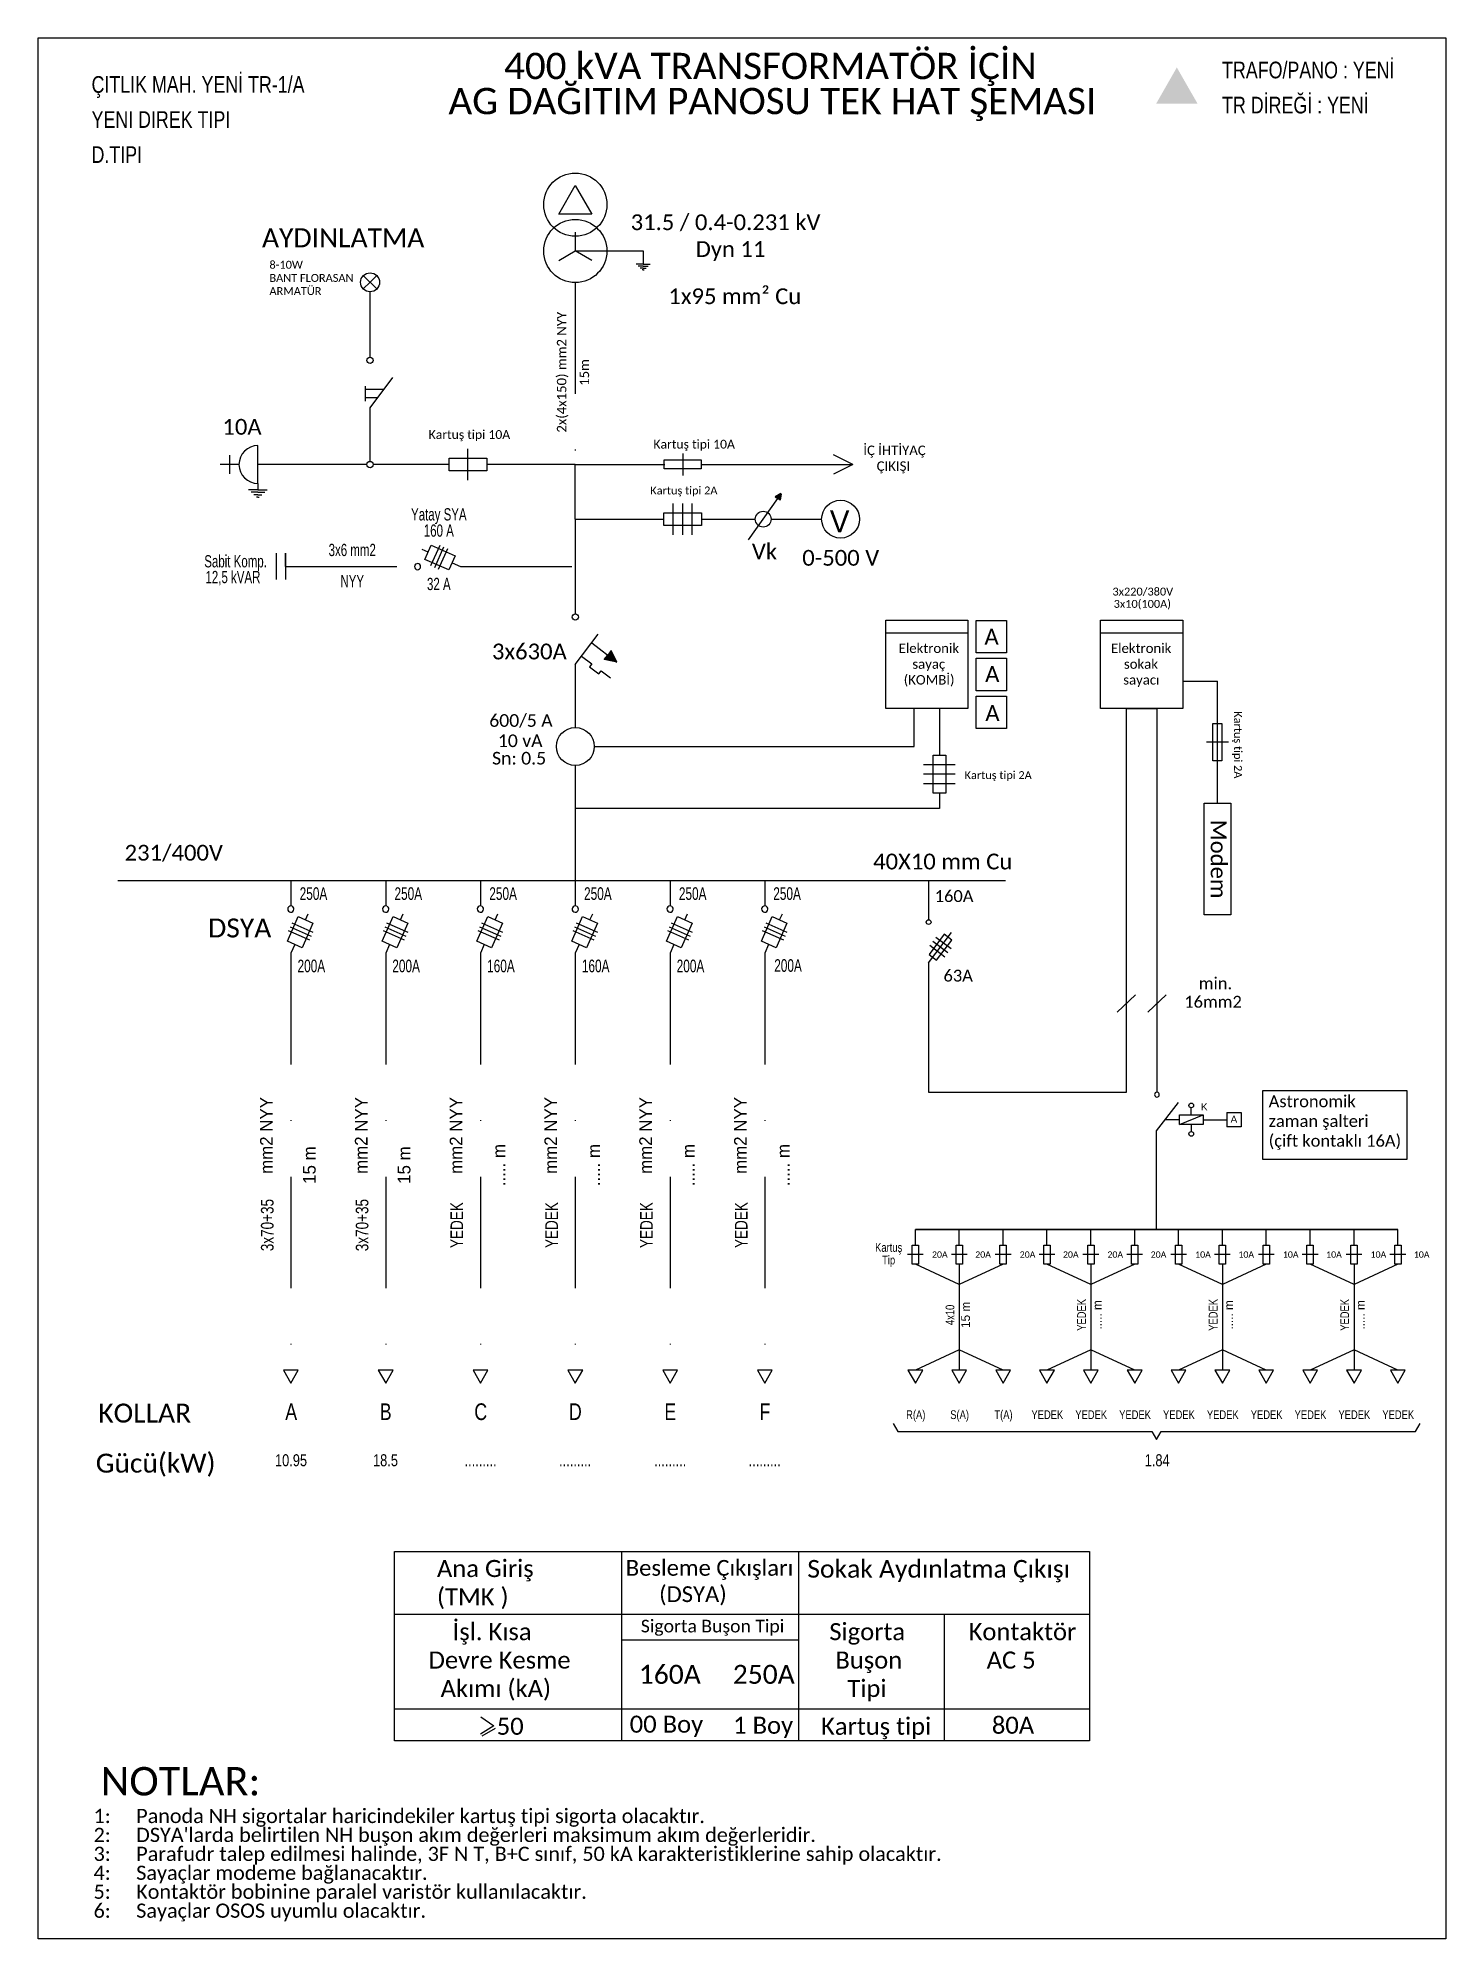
# Model space of a CAD drawing. Header units: millimetres. Extents: x -244 to -83, y 22 to 239.
import ezdxf
from ezdxf.enums import TextEntityAlignment as Align

# ---------------------------------------------------------------- set-up
doc = ezdxf.new("R2010")
doc.units = ezdxf.units.MM
doc.linetypes.add('DASHDOT', pattern=[25.4, 12.7, -6.35, 0, -6.35])
doc.styles.get("Standard").update_dxf_attribs({"font": 'T_ROMANS'})

msp = doc.modelspace()

# ---------------------------------------------------------------- linework, layer by layer
at = {"lineweight": 25}
for p, q in [((-184.54, 218.43), (-182.67, 221.67)), ((-182.67, 221.67), (-180.8, 218.43)), ((-180.8, 218.43), (-184.54, 218.43)), ((-182.67, 216.38), (-182.67, 214.22)), ((-184.54, 213.14), (-182.67, 214.22)), ((-180.8, 213.14), (-182.67, 214.22)), ((-182.67, 214.22), (-174.94, 214.22)), ((-174.94, 212.71), (-175.75, 212.71)), ((-174.94, 212.5), (-175.52, 212.5)), ((-174.94, 214.22), (-174.94, 212.71)), ((-174.94, 212.71), (-174.13, 212.71)), ((-174.94, 212.71), (-174.13, 212.71)), ((-174.94, 212.5), (-174.36, 212.5)), ((-205.31, 209.89), (-206.84, 211.41)), ((-206.07, 210.65), (-206.84, 209.89)), ((-206.07, 210.65), (-205.31, 211.41)), ((-174.94, 212.28), (-175.29, 212.28)), ((-174.94, 212.07), (-175.06, 212.07)), ((-174.94, 212.28), (-174.59, 212.28)), ((-174.94, 212.07), (-174.82, 212.07)), ((-206.07, 202.11), (-206.07, 209.57)), ((-206.07, 196.35), (-203.46, 199.79)), ((-206.63, 198.82), (-206.63, 197.09)), ((-204.5, 198.42), (-206.63, 198.42)), ((-205.22, 197.47), (-206.63, 197.47)), ((-206.07, 190.23), (-206.07, 196.35)), ((-222.09, 190.95), (-222.09, 188.79)), ((-218.85, 187.71), (-218.85, 192.03)), ((-194.91, 188.07), (-194.91, 191.67)), ((-221.01, 189.87), (-223.17, 189.87)), ((-206.43, 189.87), (-218.85, 189.87)), ((-197.07, 189.87), (-205.71, 189.87)), ((-197.07, 189.15), (-197.07, 190.59)), ((-197.07, 190.59), (-192.75, 190.59)), ((-192.75, 189.15), (-197.07, 189.15)), ((-194.91, 189.15), (-194.91, 190.59)), ((-192.75, 190.59), (-192.75, 189.15)), ((-182.67, 189.87), (-192.75, 189.87)), ((-182.67, 183.64), (-182.67, 189.87)), ((-218.85, 187), (-219.93, 187)), ((-218.85, 186.72), (-219.62, 186.72)), ((-218.85, 187.71), (-218.85, 187)), ((-218.85, 187), (-217.78, 187)), ((-218.85, 187), (-217.78, 187)), ((-218.85, 186.72), (-218.08, 186.72)), ((-159.25, 186.55), (-159.88, 186.19)), ((-159.2, 186.51), (-159.32, 185.8)), ((-218.85, 186.43), (-219.32, 186.43)), ((-218.85, 186.14), (-219.01, 186.14)), ((-218.85, 186.43), (-218.39, 186.43)), ((-218.85, 186.14), (-218.7, 186.14)), ((-172.59, 182.92), (-172.59, 184.36)), ((-172.59, 184.36), (-168.27, 184.36)), ((-171.51, 181.84), (-171.51, 185.44)), ((-170.43, 181.84), (-170.43, 185.44)), ((-170.43, 182.92), (-170.43, 184.36)), ((-169.35, 181.84), (-169.35, 185.44)), ((-168.27, 184.36), (-168.27, 182.92)), ((-162.91, 181.28), (-159.6, 185.99)), ((-159.88, 186.19), (-159.6, 185.99)), ((-159.32, 185.8), (-159.6, 185.99)), ((-182.67, 183.64), (-172.59, 183.64)), ((-168.27, 182.92), (-172.59, 182.92)), ((-168.27, 183.64), (-162.15, 183.64)), ((-160.35, 183.64), (-154.59, 183.64)), ((-147.28, 172.12), (-137.92, 172.12)), ((-147.28, 162.04), (-147.28, 172.12)), ((-137.92, 172.12), (-137.92, 162.04)), ((-122.79, 172.12), (-113.43, 172.12)), ((-122.79, 162.04), (-122.79, 172.12)), ((-113.43, 172.12), (-113.43, 162.04)), ((-182.67, 167.08), (-180.06, 170.51)), ((-180.8, 169.54), (-177.94, 167.35)), ((-147.28, 170.68), (-137.92, 170.68)), ((-122.79, 170.68), (-113.43, 170.68)), ((-181.95, 168.03), (-180.78, 167.14)), ((-180.78, 167.14), (-181.04, 166.81)), ((-179.37, 167.63), (-178.98, 168.14)), ((-177.94, 167.35), (-179.37, 167.63)), ((-178.58, 168.66), (-178.98, 168.14)), ((-177.94, 167.35), (-178.58, 168.66)), ((-181.04, 166.81), (-179.98, 166.01)), ((-179.98, 166.01), (-179.73, 166.34)), ((-179.73, 166.34), (-178.67, 165.53)), ((-137.92, 162.04), (-147.28, 162.04)), ((-144.04, 157.72), (-144.04, 162.04)), ((-141.16, 162.04), (-141.16, 156.71)), ((-113.43, 162.04), (-122.79, 162.04)), ((-141.88, 152.39), (-141.88, 156.71)), ((-141.88, 156.71), (-140.44, 156.71)), ((-140.44, 156.71), (-140.44, 152.39)), ((-139.36, 155.63), (-142.96, 155.63)), ((-139.36, 154.55), (-142.96, 154.55)), ((-140.44, 154.55), (-141.88, 154.55)), ((-139.36, 153.47), (-142.96, 153.47)), ((-140.44, 152.39), (-141.88, 152.39)), ((-141.16, 152.39), (-141.16, 150.64)), ((-141.16, 150.64), (-182.67, 150.64)), ((-215.09, 142.42), (-215.09, 139.54)), ((-215.09, 142.42), (-215.09, 139.54)), ((-204.29, 142.42), (-204.29, 139.54)), ((-204.29, 142.42), (-204.29, 139.54)), ((-193.48, 142.42), (-193.48, 139.54)), ((-193.48, 142.42), (-193.48, 139.54)), ((-182.67, 142.42), (-182.67, 139.54)), ((-182.67, 142.42), (-182.67, 139.54)), ((-171.87, 142.42), (-171.87, 139.54)), ((-171.87, 142.42), (-171.87, 139.54)), ((-161.06, 142.42), (-161.06, 139.54)), ((-161.06, 142.42), (-161.06, 139.54)), ((-142.39, 142.42), (-142.39, 137.96)), ((-215.39, 136.72), (-212.98, 135.65)), ((-215.19, 137.17), (-212.78, 136.1)), ((-214.99, 137.62), (-212.58, 136.55)), ((-213.42, 137.95), (-213.11, 138.65)), ((-204.59, 136.72), (-202.18, 135.65)), ((-204.39, 137.17), (-201.98, 136.1)), ((-204.18, 137.62), (-201.77, 136.55)), ((-202.61, 137.95), (-202.3, 138.65)), ((-193.78, 136.72), (-191.37, 135.65)), ((-193.58, 137.17), (-191.17, 136.1)), ((-193.38, 137.62), (-190.97, 136.55)), ((-191.81, 137.95), (-191.49, 138.65)), ((-182.97, 136.72), (-180.56, 135.65)), ((-182.77, 137.17), (-180.36, 136.1)), ((-182.57, 137.62), (-180.16, 136.55)), ((-181, 137.95), (-180.69, 138.65)), ((-172.17, 136.72), (-169.76, 135.65)), ((-171.97, 137.17), (-169.56, 136.1)), ((-171.76, 137.62), (-169.35, 136.55)), ((-170.19, 137.95), (-169.88, 138.65)), ((-161.36, 136.72), (-158.95, 135.65)), ((-161.16, 137.17), (-158.75, 136.1)), ((-160.96, 137.62), (-158.55, 136.55)), ((-159.39, 137.95), (-159.07, 138.65)), ((-214.66, 135.13), (-215.09, 134.16)), ((-203.85, 135.13), (-204.29, 134.16)), ((-193.05, 135.13), (-193.48, 134.16)), ((-182.24, 135.13), (-182.67, 134.16)), ((-171.43, 135.13), (-171.87, 134.16)), ((-160.63, 135.13), (-161.06, 134.16)), ((-142.39, 133.06), (-139.77, 136.5)), ((-140.61, 136.3), (-142.35, 134.01)), ((-140.54, 133.71), (-142.26, 135.02)), ((-140.19, 134.17), (-141.91, 135.48)), ((-139.84, 134.63), (-141.56, 135.94)), ((-141.49, 133.35), (-139.75, 135.64)), ((-139.75, 135.64), (-140.61, 136.3)), ((-142.35, 134.01), (-141.49, 133.35)), ((-116.4, 113.87), (-113.9, 117.12)), ((-113.8, 115.16), (-115.42, 115.16)), ((-113.8, 115.7), (-111.1, 115.7)), ((-113.8, 114.62), (-113.8, 115.7)), ((-113.8, 114.62), (-111.1, 115.7)), ((-112.45, 115.7), (-112.45, 116.51)), ((-111.1, 115.7), (-111.1, 114.62)), ((-111.1, 115.16), (-108.4, 115.16)), ((-108.4, 115.97), (-106.78, 115.97)), ((-108.4, 115.97), (-108.4, 114.35)), ((-106.78, 115.97), (-106.78, 114.35)), ((-116.4, 102.64, 0.31), (-116.4, 113.87)), ((-111.1, 114.62), (-113.8, 114.62)), ((-112.45, 114.62), (-112.45, 113.81)), ((-106.78, 114.35), (-108.4, 114.35)), ((-143.9, 100.85, 0.31), (-143.9, 102.64, 0.31)), ((-138.9, 102.64, 0.31), (-143.9, 102.64, 0.31)), ((-133.9, 102.64, 0.31), (-138.9, 102.64, 0.31)), ((-138.9, 100.85, 0.31), (-138.9, 102.64, 0.31)), ((-128.9, 102.64, 0.31), (-133.9, 102.64, 0.31)), ((-133.9, 100.85, 0.31), (-133.9, 102.64, 0.31)), ((-123.9, 102.64, 0.31), (-128.9, 102.64, 0.31)), ((-128.9, 100.85, 0.31), (-128.9, 102.64, 0.31)), ((-123.9, 100.85, 0.31), (-123.9, 102.64, 0.31)), ((-118.9, 102.64, 0.31), (-123.9, 102.64, 0.31)), ((-113.9, 102.64, 0.31), (-118.9, 102.64, 0.31)), ((-118.9, 100.85, 0.31), (-118.9, 102.64, 0.31)), ((-108.9, 102.64, 0.31), (-113.9, 102.64, 0.31)), ((-113.9, 100.85, 0.31), (-113.9, 102.64, 0.31)), ((-103.9, 102.64, 0.31), (-108.9, 102.64, 0.31)), ((-108.9, 100.85, 0.31), (-108.9, 102.64, 0.31)), ((-103.9, 100.85, 0.31), (-103.9, 102.64, 0.31)), ((-98.9, 102.64, 0.31), (-103.9, 102.64, 0.31)), ((-93.9, 102.64, 0.31), (-98.9, 102.64, 0.31)), ((-98.9, 100.85, 0.31), (-98.9, 102.64, 0.31)), ((-88.9, 102.64, 0.31), (-93.9, 102.64, 0.31)), ((-93.9, 100.85, 0.31), (-93.9, 102.64, 0.31)), ((-88.9, 100.85, 0.31), (-88.9, 102.64, 0.31)), ((-143, 99.77, 0.31), (-144.8, 99.77, 0.31)), ((-144.26, 98.69, 0.31), (-144.26, 100.85, 0.31)), ((-144.26, 100.85, 0.31), (-143.54, 100.85, 0.31)), ((-143.54, 99.77, 0.31), (-144.26, 99.77, 0.31)), ((-143.54, 100.85, 0.31), (-143.54, 98.69, 0.31)), ((-138, 99.77, 0.31), (-139.8, 99.77, 0.31)), ((-139.26, 98.69, 0.31), (-139.26, 100.85, 0.31)), ((-139.26, 100.85, 0.31), (-138.54, 100.85, 0.31)), ((-138.54, 99.77, 0.31), (-139.26, 99.77, 0.31)), ((-138.54, 100.85, 0.31), (-138.54, 98.69, 0.31)), ((-133, 99.77, 0.31), (-134.8, 99.77, 0.31)), ((-134.26, 98.69, 0.31), (-134.26, 100.85, 0.31)), ((-134.26, 100.85, 0.31), (-133.54, 100.85, 0.31)), ((-133.54, 99.77, 0.31), (-134.26, 99.77, 0.31)), ((-133.54, 100.85, 0.31), (-133.54, 98.69, 0.31)), ((-128, 99.77, 0.31), (-129.8, 99.77, 0.31)), ((-129.26, 98.69, 0.31), (-129.26, 100.85, 0.31)), ((-129.26, 100.85, 0.31), (-128.54, 100.85, 0.31)), ((-128.54, 99.77, 0.31), (-129.26, 99.77, 0.31)), ((-128.54, 100.85, 0.31), (-128.54, 98.69, 0.31)), ((-123, 99.77, 0.31), (-124.8, 99.77, 0.31)), ((-124.26, 98.69, 0.31), (-124.26, 100.85, 0.31)), ((-124.26, 100.85, 0.31), (-123.54, 100.85, 0.31)), ((-123.54, 99.77, 0.31), (-124.26, 99.77, 0.31)), ((-123.54, 100.85, 0.31), (-123.54, 98.69, 0.31)), ((-118, 99.77, 0.31), (-119.8, 99.77, 0.31)), ((-119.26, 98.69, 0.31), (-119.26, 100.85, 0.31)), ((-119.26, 100.85, 0.31), (-118.54, 100.85, 0.31)), ((-118.54, 99.77, 0.31), (-119.26, 99.77, 0.31)), ((-118.54, 100.85, 0.31), (-118.54, 98.69, 0.31)), ((-113, 99.77, 0.31), (-114.8, 99.77, 0.31)), ((-114.26, 98.69, 0.31), (-114.26, 100.85, 0.31)), ((-114.26, 100.85, 0.31), (-113.54, 100.85, 0.31)), ((-113.54, 99.77, 0.31), (-114.26, 99.77, 0.31)), ((-113.54, 100.85, 0.31), (-113.54, 98.69, 0.31)), ((-108, 99.77, 0.31), (-109.8, 99.77, 0.31)), ((-109.26, 98.69, 0.31), (-109.26, 100.85, 0.31)), ((-109.26, 100.85, 0.31), (-108.54, 100.85, 0.31)), ((-108.54, 99.77, 0.31), (-109.26, 99.77, 0.31)), ((-108.54, 100.85, 0.31), (-108.54, 98.69, 0.31)), ((-103, 99.77, 0.31), (-104.8, 99.77, 0.31)), ((-104.26, 98.69, 0.31), (-104.26, 100.85, 0.31)), ((-104.26, 100.85, 0.31), (-103.54, 100.85, 0.31)), ((-103.54, 99.77, 0.31), (-104.26, 99.77, 0.31)), ((-103.54, 100.85, 0.31), (-103.54, 98.69, 0.31)), ((-98, 99.77, 0.31), (-99.8, 99.77, 0.31)), ((-99.26, 98.69, 0.31), (-99.26, 100.85, 0.31)), ((-99.26, 100.85, 0.31), (-98.54, 100.85, 0.31)), ((-98.54, 99.77, 0.31), (-99.26, 99.77, 0.31)), ((-98.54, 100.85, 0.31), (-98.54, 98.69, 0.31)), ((-93, 99.77, 0.31), (-94.8, 99.77, 0.31)), ((-94.26, 98.69, 0.31), (-94.26, 100.85, 0.31)), ((-94.26, 100.85, 0.31), (-93.54, 100.85, 0.31)), ((-93.54, 99.77, 0.31), (-94.26, 99.77, 0.31)), ((-93.54, 100.85, 0.31), (-93.54, 98.69, 0.31)), ((-88, 99.77, 0.31), (-89.8, 99.77, 0.31)), ((-89.26, 98.69, 0.31), (-89.26, 100.85, 0.31)), ((-89.26, 100.85, 0.31), (-88.54, 100.85, 0.31)), ((-88.54, 99.77, 0.31), (-89.26, 99.77, 0.31)), ((-88.54, 100.85, 0.31), (-88.54, 98.69, 0.31)), ((-143.54, 98.69, 0.31), (-144.26, 98.69, 0.31)), ((-138.54, 98.69, 0.31), (-139.26, 98.69, 0.31)), ((-133.54, 98.69, 0.31), (-134.26, 98.69, 0.31)), ((-128.54, 98.69, 0.31), (-129.26, 98.69, 0.31)), ((-123.54, 98.69, 0.31), (-124.26, 98.69, 0.31)), ((-118.54, 98.69, 0.31), (-119.26, 98.69, 0.31)), ((-113.54, 98.69, 0.31), (-114.26, 98.69, 0.31)), ((-108.54, 98.69, 0.31), (-109.26, 98.69, 0.31)), ((-103.54, 98.69, 0.31), (-104.26, 98.69, 0.31)), ((-98.54, 98.69, 0.31), (-99.26, 98.69, 0.31)), ((-93.54, 98.69, 0.31), (-94.26, 98.69, 0.31)), ((-88.54, 98.69, 0.31), (-89.26, 98.69, 0.31)), ((-203.27, 65.92), (-124.07, 65.92)), ((-203.27, 44.32), (-203.27, 65.92)), ((-177.35, 44.32), (-177.35, 65.92)), ((-157.19, 44.32), (-157.19, 65.92)), ((-124.07, 65.92), (-124.07, 44.32)), ((-124.07, 58.72), (-203.27, 58.72)), ((-140.63, 58.72), (-140.63, 44.32)), ((-124.07, 47.92), (-203.27, 47.92)), ((-191.95, 46.02), (-193.49, 45.1)), ((-193.44, 47.05), (-191.95, 46.02)), ((-191.79, 45.75), (-193.34, 44.84)), ((-124.07, 44.32), (-203.27, 44.32))]:
    msp.add_line(p, q, dxfattribs=at)
at = {"linetype": 'DASHDOT', "lineweight": 25}
for p, q in [((-182.67, 210.62), (-182.67, 189.87)), ((-215.09, 134.16), (-215.09, 86.59, -0.81)), ((-204.29, 134.16), (-204.29, 86.59, -0.81)), ((-193.48, 134.16), (-193.48, 86.59, -0.81)), ((-182.67, 134.16), (-182.67, 86.59, -0.81)), ((-171.87, 134.16), (-171.87, 86.59, -0.81)), ((-161.06, 134.16), (-161.06, 86.59, -0.81)), ((-138.9, 98.69, 0.31), (-138.9, 86.59, 0.31)), ((-123.9, 98.69, 0.31), (-123.9, 86.59, 0.31)), ((-108.9, 98.69, 0.31), (-108.9, 86.59, 0.31)), ((-93.9, 98.69, 0.31), (-93.9, 86.59, 0.31))]:
    msp.add_line(p, q, dxfattribs=at)
at = {"lineweight": 25, "ltscale": 15}
for p, q in [((-170.43, 191.12), (-170.43, 188.63)), ((-108.22, 158.21), (-110.71, 158.21)), ((-120.9, 127.43), (-118.8, 129.38)), ((-117.41, 127.43), (-115.32, 129.38)), ((-177.35, 55.86), (-157.19, 55.83))]:
    msp.add_line(p, q, dxfattribs=at)
at = {"lineweight": 25, "ltscale": 5}
for p, q in [((-182.67, 183.64), (-182.67, 172.84)), ((-182.67, 167.08), (-182.67, 159.88)), ((-182.67, 155.56), (-182.67, 142.42)), ((-234.82, 142.42), (-133.64, 142.42))]:
    msp.add_line(p, q, dxfattribs=at)
at = {"color": 1, "lineweight": 25}
for p, q in [((-199.46, 179.87), (-200.14, 180.17)), ((-199.14, 178.34), (-198.09, 180.68)), ((-198.7, 178.14), (-197.65, 180.49)), ((-198.26, 177.95), (-197.21, 180.29)), ((-216.78, 179.75), (-216.78, 178.25)), ((-216.78, 178.25), (-216.78, 176.75)), ((-215.72, 178.25), (-215.72, 179.75)), ((-215.72, 179.75), (-215.72, 178.25)), ((-215.72, 178.25), (-215.72, 176.75)), ((-196.72, 178.66), (-195.77, 178.24))]:
    msp.add_line(p, q, dxfattribs=at)
at = {"color": 1, "linetype": 'DASHDOT', "lineweight": 25}
for p, q in [((-215.72, 178.25), (-201.1, 178.25)), ((-195.77, 178.24), (-182.67, 178.24))]:
    msp.add_line(p, q, dxfattribs=at)
for p, q in [((-109.46, 151.26), (-109.47, 165.16)), ((-119.85, 162.04), (-116.37, 162.04))]:
    msp.add_line(p, q)
at = {"lineweight": 25}
msp.add_lwpolyline([(-243.92, 238.51), (-83.42, 238.51), (-83.42, 21.73), (-243.92, 21.73), (-243.92, 238.51)], dxfattribs=at)
at = {"lineweight": 25, "ltscale": 15}
for points in [[(-151.03, 189.87), (-153.25, 190.96)], [(-182.67, 189.87), (-172.48, 189.88)], [(-168.31, 189.87), (-151.03, 189.87)], [(-151.03, 189.87), (-153.25, 188.78)], [(-113.43, 165.16), (-109.47, 165.16)]]:
    msp.add_lwpolyline(points, dxfattribs=at)
for points in [[(-172.56, 190.39), (-168.31, 190.39), (-168.31, 189.37), (-172.56, 189.37)], [(-136.98, 172.1), (-133.53, 172.1), (-133.53, 168.39), (-136.98, 168.39)], [(-136.98, 167.78), (-133.53, 167.78), (-133.53, 164.07), (-136.98, 164.07)], [(-136.98, 163.46), (-133.53, 163.46), (-133.53, 159.75), (-136.98, 159.75)], [(-108.95, 160.33), (-108.95, 156.09), (-109.98, 156.09), (-109.98, 160.33)], [(-107.93, 151.26), (-107.93, 138.53), (-111, 138.53), (-111, 151.26)]]:
    msp.add_lwpolyline(points, close=True, dxfattribs=at)
at = {"color": 1, "lineweight": 25, "flags": 128}
msp.add_lwpolyline([(-199.82, 179.05), (-199.1, 180.68), (-196.35, 179.47), (-197.08, 177.85)], close=True, dxfattribs=at)
for points in [[(-180.51, 157.72), (-144.04, 157.72), (-144.04, 162.04)], [(-142.39, 133.06), (-142.39, 118.28), (-119.85, 118.28), (-119.85, 162.04), (-119.85, 162.04), (-119.85, 162.04)], [(-116.37, 162.04), (-116.37, 162.04), (-116.37, 162.04), (-116.37, 118.28)]]:
    msp.add_lwpolyline(points)
at = {"lineweight": 25, "flags": 128}
for points in [[(-214.26, 138.33), (-212.58, 137.58), (-213.82, 134.76), (-215.5, 135.51)], [(-203.45, 138.33), (-201.78, 137.58), (-203.02, 134.76), (-204.69, 135.51)], [(-192.64, 138.33), (-190.97, 137.58), (-192.21, 134.76), (-193.88, 135.51)], [(-181.84, 138.33), (-180.16, 137.58), (-181.4, 134.76), (-183.08, 135.51)], [(-171.03, 138.33), (-169.36, 137.58), (-170.6, 134.76), (-172.27, 135.51)], [(-160.22, 138.33), (-158.55, 137.58), (-159.79, 134.76), (-161.46, 135.51)]]:
    msp.add_lwpolyline(points, close=True, dxfattribs=at)
at = {"lineweight": 25, "ltscale": 15, "elevation": -0.31}
msp.add_lwpolyline([(-104.31, 118.47), (-87.89, 118.47), (-87.89, 110.6), (-104.31, 110.6)], close=True, dxfattribs=at)
at = {"lineweight": 25}
for points, elevation in [([(-143.9, 102.64), (-88.9, 102.64)], 0.31), ([(-146.43, 80.53), (-145.9, 79.61), (-116.93, 79.61), (-116.4, 78.68), (-115.87, 79.61), (-86.9, 79.61), (-86.37, 80.53)], 0.48)]:
    msp.add_lwpolyline(points, dxfattribs=dict(at, elevation=elevation))
at = {"linetype": 'DASHDOT', "lineweight": 25, "elevation": 0.31}
for points in [[(-133.9, 98.69), (-138.9, 96.37), (-143.9, 98.69)], [(-118.9, 98.69), (-123.9, 96.37), (-128.9, 98.69)], [(-103.9, 98.69), (-108.9, 96.37), (-113.9, 98.69)], [(-88.9, 98.69), (-93.9, 96.37), (-98.9, 98.69)], [(-133.9, 86.59), (-138.9, 88.9), (-143.9, 86.59)], [(-118.9, 86.59), (-123.9, 88.9), (-128.9, 86.59)], [(-103.9, 86.59), (-108.9, 88.9), (-113.9, 86.59)], [(-88.9, 86.59), (-93.9, 88.9), (-98.9, 86.59)]]:
    msp.add_lwpolyline(points, dxfattribs=at)
at = {"lineweight": 25, "flags": 128}
for points, elevation in [([(-215.09, 85.12), (-214.25, 86.59), (-215.94, 86.59)], -0.81), ([(-204.29, 85.12), (-203.44, 86.59), (-205.13, 86.59)], -0.81), ([(-193.48, 85.12), (-192.64, 86.59), (-194.33, 86.59)], -0.81), ([(-182.67, 85.12), (-181.83, 86.59), (-183.52, 86.59)], -0.81), ([(-171.87, 85.12), (-171.02, 86.59), (-172.71, 86.59)], -0.81), ([(-161.06, 85.12), (-160.22, 86.59), (-161.91, 86.59)], -0.81), ([(-143.9, 85.12), (-143.06, 86.59), (-144.75, 86.59)], 0.31), ([(-138.9, 85.12), (-138.06, 86.59), (-139.75, 86.59)], 0.31), ([(-133.9, 85.12), (-133.06, 86.59), (-134.75, 86.59)], 0.31), ([(-128.9, 85.12), (-128.06, 86.59), (-129.75, 86.59)], 0.31), ([(-123.9, 85.12), (-123.06, 86.59), (-124.75, 86.59)], 0.31), ([(-118.9, 85.12), (-118.06, 86.59), (-119.75, 86.59)], 0.31), ([(-113.9, 85.12), (-113.06, 86.59), (-114.75, 86.59)], 0.31), ([(-108.9, 85.12), (-108.06, 86.59), (-109.75, 86.59)], 0.31), ([(-103.9, 85.12), (-103.06, 86.59), (-104.75, 86.59)], 0.31), ([(-98.9, 85.12), (-98.06, 86.59), (-99.75, 86.59)], 0.31), ([(-93.9, 85.12), (-93.06, 86.59), (-94.75, 86.59)], 0.31), ([(-88.9, 85.12), (-88.06, 86.59), (-89.75, 86.59)], 0.31)]:
    msp.add_lwpolyline(points, close=True, dxfattribs=dict(at, elevation=elevation))
at = {"color": 7, "lineweight": 25}
for centre, radius in [((-182.67, 219.51), 3.6), ((-182.67, 214.22), 3.6), ((-206.07, 210.65), 1.08), ((-206.07, 201.75), 0.36), ((-206.07, 189.87), 0.36), ((-161.25, 183.64), 0.9), ((-152.43, 183.64), 2.16), ((-182.67, 172.48), 0.36), ((-182.67, 157.72), 2.16), ((-142.39, 137.69), 0.27), ((-112.45, 116.78), 0.27), ((-112.45, 113.54), 0.27)]:
    msp.add_circle(centre, radius, dxfattribs=at)
at = {"lineweight": 25}
for centre, radius, start, end in [((-218.85, 189.87), 2.16, 90, 270), ((-215.1, 139.18), 0.36, 66.5127, 61.6813), ((-204.29, 139.18), 0.36, 66.5127, 61.6813), ((-193.49, 139.18), 0.36, 66.5127, 61.6813), ((-182.68, 139.18), 0.36, 66.5127, 61.6813), ((-171.87, 139.18), 0.36, 66.5127, 61.6813), ((-161.07, 139.18), 0.36, 66.5127, 61.6813), ((-116.37, 118.01), 0.27, 90, 84.227)]:
    msp.add_arc(centre, radius, start, end, dxfattribs=at)
at = {"color": 1, "lineweight": 25}
msp.add_arc((-200.65, 178.23), 0.35, 156.5127, 151.6813, dxfattribs=at)
at = {"color": 5}
msp.add_solid([(-114.1, 235.15), (-116.45, 231.03), (-111.74, 231.03)], dxfattribs=at)
at = {"lineweight": 25}
for points in [[(-159.6, 185.99), (-159.88, 186.19), (-159.19, 186.58)], [(-159.6, 185.99), (-159.32, 185.8), (-159.19, 186.58)], [(-178.98, 168.14), (-179.37, 167.63), (-177.94, 167.35)], [(-178.98, 168.14), (-178.58, 168.66), (-177.94, 167.35)]]:
    msp.add_solid(points, dxfattribs=at)

# ---------------------------------------------------------------- texts
at = {"linetype": 'ByBlock', "width": 0.8}
for s, p in [('TRAFO/PANO : YENİ', (-108.94, 233.91)), ('ÇITLIK MAH. YENİ TR-1/A', (-237.82, 232.26)), ('TR DİREĞİ : YENİ', (-108.94, 229.91)), ('YENI DIREK TIPI', (-237.82, 228.26)), ('D.TIPI', (-237.82, 224.26))]:
    msp.add_text(s, height=1.9, dxfattribs=at).set_placement(p)
at = {"color": 1, "linetype": 'ByBlock', "lineweight": 25, "width": 0.7}
for s, height, p in [('Yatay SYA', 1.4, (-198.23, 183.49, -1.4)), ('160 A', 1.4, (-198.23, 181.64, -1.4)), ('3x6 mm2', 1.4, (-208.1, 179.43, -2.8)), ('Sabit Komp.', 1.4, (-221.4, 178.14)), ('12,5 kVAR', 1.4, (-221.7, 176.34)), ('NYY', 1.4, (-208.1, 175.88, -2.8)), ('32 A', 1.4, (-198.23, 175.55, -1.4)), ('250A', 1.44, (-212.52, 140.22, -1.44)), ('250A', 1.44, (-201.71, 140.22, -1.44)), ('250A', 1.44, (-190.9, 140.22, -1.44)), ('250A', 1.44, (-180.1, 140.22, -1.44)), ('250A', 1.44, (-169.29, 140.22, -1.44)), ('250A', 1.44, (-158.53, 140.22, -1.44)), ('200A', 1.44, (-212.76, 131.97, -1.44)), ('200A', 1.44, (-201.96, 131.97, -1.44)), ('160A', 1.44, (-191.15, 131.97, -1.44)), ('160A', 1.44, (-180.35, 131.97, -1.44)), ('200A', 1.44, (-169.54, 131.97, -1.44)), ('200A', 1.44, (-158.42, 132.02, -1.44))]:
    msp.add_text(s, height=height, dxfattribs=at).set_placement(p, align=Align.CENTER)
at = {"linetype": 'ByBlock', "lineweight": 25}
for s, height, p in [('mm2 NYY', 1.44, (-217.17, 113.36, -11.26)), ('mm2 NYY', 1.44, (-206.36, 113.36, -11.26)), ('mm2 NYY', 1.44, (-195.55, 113.36, -11.26)), ('mm2 NYY', 1.44, (-184.75, 113.36, -11.26)), ('mm2 NYY', 1.44, (-173.94, 113.36, -11.26)), ('mm2 NYY', 1.44, (-163.13, 113.36, -11.26)), ('15 m', 1.44, (-212.27, 109.98, -1.44)), ('15 m', 1.44, (-201.47, 109.98, -1.44)), ('..... m', 1.44, (-190.66, 109.98, -1.44)), ('..... m', 1.44, (-179.85, 109.98, -1.44)), ('..... m', 1.44, (-169.05, 109.98, -1.44)), ('..... m', 1.44, (-158.24, 109.98, -1.44)), ('15 m', 1, (-137.68, 92.9, -1.13)), ('..... m', 1, (-122.68, 92.9, -1.13)), ('..... m', 1, (-107.68, 92.9, -1.13)), ('..... m', 1, (-92.68, 92.9, -1.13))]:
    msp.add_text(s, height=height, rotation=90, dxfattribs=at).set_placement(p, align=Align.CENTER)
at = {"linetype": 'ByBlock', "lineweight": 25, "width": 0.8}
for s, height, p in [('3x70+35', 1.44, (-217.07, 103.14, -1.44)), ('3x70+35', 1.44, (-206.26, 103.14, -1.44)), ('YEDEK', 1.44, (-195.46, 103.14, -1.44)), ('YEDEK', 1.44, (-184.65, 103.14, -1.44)), ('YEDEK', 1.44, (-173.84, 103.14, -1.44)), ('YEDEK', 1.44, (-163.04, 103.14, -1.44)), ('4x10', 1, (-139.46, 92.9, -1.13)), ('YEDEK', 1, (-124.46, 92.9, -1.13)), ('YEDEK', 1, (-109.46, 92.9, -1.13)), ('YEDEK', 1, (-94.46, 92.9, -1.13))]:
    msp.add_text(s, height=height, rotation=90, dxfattribs=at).set_placement(p, align=Align.CENTER)
for s, height, p in [('Kartuş', 1, (-146.95, 100.09, -1.13)), ('Tip', 1, (-146.95, 98.66, -1.13)), ('A', 1.9, (-215.06, 80.91, -2.25)), ('B', 1.9, (-204.29, 80.91, -2.25)), ('C', 1.9, (-193.45, 80.91, -2.25)), ('D', 1.9, (-182.67, 80.91, -2.25)), ('E', 1.9, (-171.84, 80.91, -2.25)), ('F', 1.9, (-161.06, 80.91, -2.25)), ('R(A)', 1, (-143.86, 81.02, -1.13)), ('S(A)', 1, (-138.86, 81.02, -1.13)), ('T(A)', 1, (-133.86, 81.02, -1.13)), ('YEDEK', 1, (-128.86, 81.02, -1.13)), ('YEDEK', 1, (-123.86, 81.02, -1.13)), ('YEDEK', 1, (-118.86, 81.02, -1.13)), ('YEDEK', 1, (-113.86, 81.02, -1.13)), ('YEDEK', 1, (-108.86, 81.02, -1.13)), ('YEDEK', 1, (-103.86, 81.02, -1.13)), ('YEDEK', 1, (-98.86, 81.02, -1.13)), ('YEDEK', 1, (-93.86, 81.02, -1.13)), ('YEDEK', 1, (-88.86, 81.02, -1.13)), ('10.95', 1.368, (-215.08, 75.64, -2.25)), ('18.5', 1.368, (-204.31, 75.64, -2.25)), ('1.84', 1.368, (-116.34, 75.64, -1.13)), ('.........', 1.368, (-193.47, 75.64, -2.25)), ('.........', 1.368, (-182.69, 75.64, -2.25)), ('.........', 1.368, (-171.85, 75.64, -2.25)), ('.........', 1.368, (-161.08, 75.64, -2.25))]:
    msp.add_text(s, height=height, dxfattribs=at).set_placement(p, align=Align.CENTER)
at = {"lineweight": 25, "insert": (-197.13, 240.82), "char_height": 3, "width": 90.1318, "attachment_point": 1, "line_spacing_factor": 0.8}
msp.add_mtext('{\\fCalibri|b0|i0|c162|p34;                 \\P      400\\fCalibri|b0|i0|c0|p34; \\fCalibri|b0|i0|c162|p34;kVA TRANSFORMATÖR İÇİN \\PAG DAĞITIM PANOSU TEK HAT ŞEMASI}', dxfattribs=at)
at = {"lineweight": 25, "ltscale": 0.5, "insert": (-218.39, 216.8), "char_height": 2.16, "width": 13.9901, "attachment_point": 1}
msp.add_mtext('{\\fCalibri|b0|i0|c162|p34;AYDINLATMA}', dxfattribs=at)
at = {"color": 1, "lineweight": 25, "attachment_point": 1}
for s, insert, char_height, width in [('{\\fCalibri|b0|i0|c162|p34;31.5 / 0.4-0.231 kV}', (-176.36, 218.4), 1.8, 31.4695), ('{\\fCalibri|b0|i0|c162|p34;1x95 mm² Cu\\P }', (-172.06, 209.96, 1.44), 1.8, 31.4695), ('{\\fCalibri|b0|i0|c162|p34;160A}', (-141.7, 141.33), 1.35, 10.4926), ('{\\fCalibri|b0|i0|c162|p34;63A}', (-140.7, 132.26), 1.35, 10.4926), ('{\\fCalibri|b0|i0|c162|p34;20A}', (-142.01, 100.14, -1.75), 0.72, 1.861), ('{\\fCalibri|b0|i0|c162|p34;20A}', (-137.08, 100.14, -1.59), 0.72, 1.861), ('{\\fCalibri|b0|i0|c162|p34;20A}', (-132.01, 100.14, -1.75), 0.72, 1.861), ('{\\fCalibri|b0|i0|c162|p34;20A}', (-127.08, 100.14, -1.59), 0.72, 1.861), ('{\\fCalibri|b0|i0|c162|p34;20A}', (-122.01, 100.14, -1.75), 0.72, 1.861), ('{\\fCalibri|b0|i0|c162|p34;20A}', (-117.08, 100.14, -1.59), 0.72, 1.861), ('{\\fCalibri|b0|i0|c162|p34;10A}', (-112.01, 100.14, -1.75), 0.72, 1.861), ('{\\fCalibri|b0|i0|c162|p34;10A}', (-107.08, 100.14, -1.59), 0.72, 1.861), ('{\\fCalibri|b0|i0|c162|p34;10A}', (-102.01, 100.14, -1.75), 0.72, 1.861), ('{\\fCalibri|b0|i0|c162|p34;10A}', (-97.08, 100.14, -1.59), 0.72, 1.861), ('{\\fCalibri|b0|i0|c162|p34;10A}', (-92.01, 100.14, -1.75), 0.72, 1.861), ('{\\fCalibri|b0|i0|c162|p34;10A}', (-87.08, 100.14, -1.59), 0.72, 1.861)]:
    msp.add_mtext(s, dxfattribs=dict(at, insert=insert, char_height=char_height, width=width))
at = {"lineweight": 25, "attachment_point": 1}
for s, insert, char_height, width in [('{\\fCalibri|b0|i0|c0|p34;Dyn\\fCalibri|b0|i0|c162|p34; 11}', (-168.95, 215.34), 1.8, 22.8969), ('{\\fCalibri|b0|i0|c162|p34;8-10W\\PBANT FLORASAN ARMATÜR}', (-217.54, 213.1), 0.9, 10.6599), ('{\\fCalibri|b0|i0|c162|p34;10A}', (-222.9, 195.07), 1.8, 13.9901), ('{\\fCalibri|b0|i0|c162|p34;Kartuş tipi 10A}', (-199.39, 193.79), 1, 10.0357), ('{\\fCalibri|b0|i0|c162|p34;Kartuş tipi 10A}', (-173.77, 192.69), 1, 10.0357), ('{\\fCalibri|b0|i0|c162|p34;İÇ İHTİYAÇ\\P    ÇIKIŞI}', (-149.84, 192.03), 1.08, 7.9939), ('{\\fCalibri|b0|i0|c162|p34;Kartuş tipi 2A}', (-174.12, 187.36), 0.9, 8.0975), ('V', (-153.66, 184.66), 2.52, 0.6801), ('{\\fCalibri|b0|i0|c162|p34;Vk}', (-162.54, 180.84), 1.8, 13.9901), ('{\\fCalibri|b0|i0|c162|p34;0-500 V}', (-156.8, 180.13), 1.8, 13.9901), ('{\\fCalibri|b0|i0|c162|p34;3x220/380V}', (-121.44, 175.83), 0.9, 8.0975), ('{\\fCalibri|b0|i0|c162|p34;3x10(100A)}', (-121.3, 174.43), 0.9, 8.0975), ('{\\fCalibri|b0|i0|c162|p34;3x630A}', (-192.17, 169.45), 1.8, 13.9901), ('\\pi-1.3192;{\\fCalibri|b0|i0|c162|p34;Elektronik \\P\\pi0.24143;sayaç\\P\\pi-0.74178;(KOMBİ)}', (-144.49, 169.46), 1.08, 4.1457), ('{\\fCalibri|b0|i0|c162|p34;A}', (-136.03, 171.14), 1.8, 13.9901), ('\\pi-1.3192;{\\fCalibri|b0|i0|c162|p34;Elektronik \\P\\pi0.16043;sokak \\P\\pi0.081923;sayacı}', (-120.29, 169.46), 1.08, 4.1457), ('{\\fCalibri|b0|i0|c162|p34;A}', (-135.95, 166.88), 1.8, 13.9901), ('{\\fCalibri|b0|i0|c162|p34;600/5 A}', (-192.48, 161.4), 1.44, 13.9901), ('{\\fCalibri|b0|i0|c162|p34;A}', (-135.93, 162.43), 1.8, 13.9901), ('{\\fCalibri|b0|i0|c162|p34;10 vA}', (-191.5, 159.09), 1.44, 13.9901), ('{\\fCalibri|b0|i0|c162|p34;Sn: 0.5}', (-192.16, 157.1), 1.44, 13.9901), ('{\\fCalibri|b0|i0|c162|p34;Kartuş tipi 2A}', (-138.29, 154.9), 0.9, 8.0975), ('{\\fCalibri|b0|i0|c162|p34;231/400V}', (-234.05, 146.5), 1.8, 13.9901), ('{\\fCalibri|b0|i0|c162|p34;40X10 mm Cu}', (-148.72, 145.5), 1.8, 18.5381), ('{\\fCalibri|b0|i0|c162|p34;DSYA}', (-224.53, 138.1, -0.16), 2.16, 13.9901), ('\\pi-4.05,l5.4,t5.4;{\\fCalibri|b0|i0|c162|p34;min.}', (-112.94, 131.38), 1.35, 5.9589), ('\\pi-4.05,l5.4,t5.4;{\\fCalibri|b0|i0|c162|p34;16mm2}', (-114.6, 129.28), 1.35, 10.4926), ('{\\fCalibri|b0|i0|c162|p34;Astronomik zaman şalteri \\P(çift kontaklı 16A)}', (-103.63, 117.93, -0.31), 1.35, 15.5214), ('{\\f@Arial Unicode MS|b0|i0|c162|p34;K}', (-111.35, 117.03), 0.81, 5.2463), ('{\\f@Arial Unicode MS|b0|i0|c162|p34;A}', (-107.97, 115.62), 0.81, 5.2463), ('{\\fCalibri|b0|i0|c162|p34;KOLLAR}', (-237.05, 82.78), 2.16, 13.9901), ('{\\fCalibri|b0|i0|c162|p34;Gücü(kW)}', (-237.34, 77.07), 2.16, 14.53), ('{\\fCalibri|b0|i0|c162|p34; Ana Giriş\\P (TMK )}', (-199.13, 64.95), 1.944, 18.0561), ('{\\fCalibri|b0|i0|c162|p34;Besleme Çıkışları\\P      (DSYA)}', (-176.92, 64.95), 1.8, 27.3251), ('{\\fCalibri|b0|i0|c162|p34;Sokak Aydınlatma Çıkışı}', (-156.22, 64.95), 2.016, 31.9043), ('{\\fCalibri|b0|i0|c162|p34;    İşl. Kısa\\PDevre Kesme\\P  Akımı (kA)}', (-199.4, 57.75), 1.944, 27.28), ('{\\fCalibri|b0|i0|c162|p34;  Sigorta\\fCalibri|b0|i0|c0|p34; \\fCalibri|b0|i0|c162|p34;Buşon\\fCalibri|b0|i0|c0|p34; \\fCalibri|b0|i0|c162|p34;Tipi}', (-176.22, 58.13), 1.44, 27.28), ('{\\fCalibri|b0|i0|c162|p34;  Sigorta\\P   Buşon\\P     Tipi}', (-155.08, 57.75), 1.944, 27.28), ('{\\fCalibri|b0|i0|c162|p34; Kontaktör\\P    AC 5}', (-138.52, 57.75), 1.944, 27.28), ('{\\fCalibri|b0|i0|c162|p34;160A}', (-175.43, 52.99), 2.16, 13.9901), ('{\\fCalibri|b0|i0|c162|p34;250A}', (-164.72, 52.99), 2.16, 13.9901), ('{\\fCalibri|b0|i0|c162|p34;50}', (-191.63, 46.96), 1.944, 27.28), ('\\pt11.664;{\\fCalibri|b0|i0|c162|p34;  00 Boy}', (-177.84, 47.2), 1.944, 27.28), ('\\pt11.664;{\\fCalibri|b0|i0|c162|p34;  1 Boy}', (-166.05, 47.08), 1.944, 27.28), ('{\\fCalibri|b0|i0|c162|p34;Kartuş tipi}', (-154.66, 46.96), 1.944, 27.28), ('{\\fCalibri|b0|i0|c162|p34;   80A}', (-137.24, 47.08), 1.944, 27.28), ('{\\fCalibri|b0|i0|c162|p34;NOTLAR:}', (-236.77, 41.34), 3.24, 20.9851), ('\\pi-4.86,l6.48,t6.48;{\\fCalibri|b0|i0|c162|p34;1:^IPanoda NH sigortalar haricindekiler kartuş tipi sigorta olacaktır.}', (-239.21, 36.57), 1.62, 111.2932), ("\\pi-4.86,l6.48,t6.48;{\\fCalibri|b0|i0|c162|p34;2:^IDSYA'larda belirtilen NH buşon akım değerleri maksimum akım değerleridir.}", (-239.21, 34.41), 1.62, 111.2932), ('\\pi-4.86,l6.48,t6.48;{\\fCalibri|b0|i0|c162|p34;3:^IParafudr talep edilmesi halinde, 3F N T, B+C sınıf, 50 kA karakteristiklerine sahip olacaktır.}', (-239.21, 32.25), 1.62, 111.2932), ('\\pi-4.86,l6.48,t6.48;{\\fCalibri|b0|i0|c162|p34;4:^ISayaçlar modeme bağlanacaktır.}', (-239.21, 30.09), 1.62, 111.2932), ('\\pi-4.86,l6.48,t6.48;{\\fCalibri|b0|i0|c162|p34;5:^IKontaktör bobinine paralel varistör kullanılacaktır.}', (-239.21, 27.93), 1.62, 111.2932), ('\\pi-4.86,l6.48,t6.48;{\\fCalibri|b0|i0|c162|p34;6:^ISayaçlar OSOS uyumlu olacaktır.}', (-239.21, 25.77), 1.62, 111.2932)]:
    msp.add_mtext(s, dxfattribs=dict(at, insert=insert, char_height=char_height, width=width))
for s, insert, char_height, width, rotation in [('{\\fCalibri|b0|i0|c162|p34;2x(4x150) mm2 NYY }', (-184.77, 193.51), 1.08, 16.8039, 90), ('{\\fCalibri|b0|i0|c162|p34;15m}', (-182.18, 198.84), 1.08, 4.1565, 90), ('{\\fCalibri|b0|i0|c162|p34;Kartuş tipi 2A}', (-106.67, 161.73), 0.9, 8.0975, 270), ('{\\fCalibri|b0|i0|c162|p34;Modem}', (-108.43, 149.37), 1.8, 16.1949, 270)]:
    msp.add_mtext(s, dxfattribs=dict(at, insert=insert, char_height=char_height, width=width, rotation=rotation))

doc.saveas('drawing.dxf')
